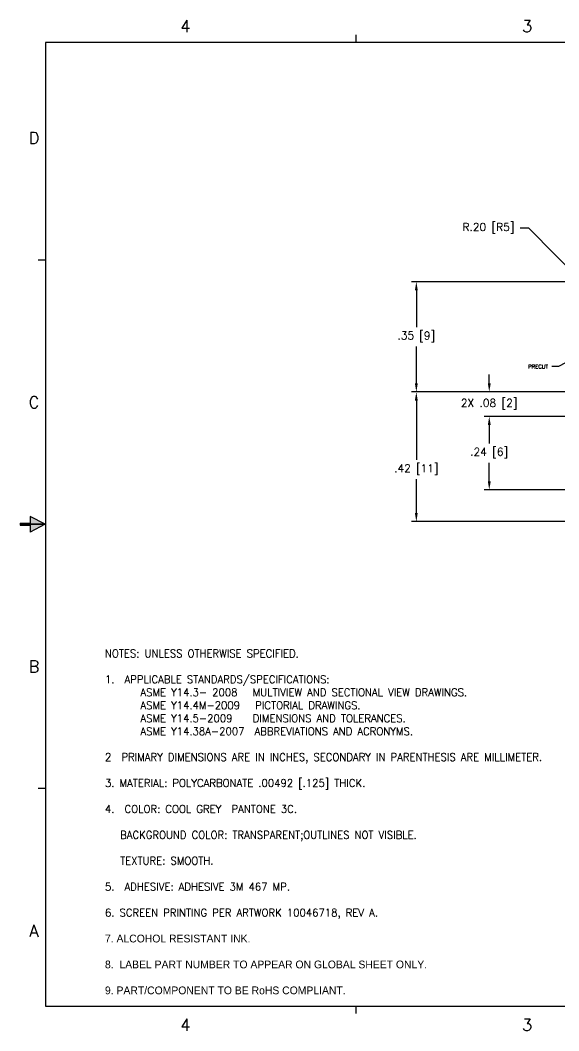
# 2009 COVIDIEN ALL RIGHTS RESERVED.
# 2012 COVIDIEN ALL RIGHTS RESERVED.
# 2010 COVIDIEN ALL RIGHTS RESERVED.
# Model space of a CAD drawing. Extents: x 0.1 to 21.9, y 0.3 to 16.7.
# Drawn here: x 0.09 to 8.76, y 0.35 to 16.61 of the extents above; entities that cross this region are included whole.
import ezdxf
from ezdxf.enums import TextEntityAlignment as Align

# ---------------------------------------------------------------- set-up
doc = ezdxf.new("R2010")
doc.units = 0
doc.header["$MEASUREMENT"] = 0
doc.header["$PDMODE"] = 2
doc.layers.get('0').update_dxf_attribs({"linetype": 'CONTINUOUS'})
doc.layers.get('Defpoints').update_dxf_attribs({"linetype": 'CONTINUOUS'})
for name, color, linetype in [('BRDR', 5, 'CONTINUOUS'), ('DIM', 7, 'CONTINUOUS'), ('OBJECT', 4, 'CONTINUOUS'), ('Solidworks', 7, 'CONTINUOUS')]:
    doc.layers.add(name, color=color, linetype=linetype)
doc.styles.add('ROMANS', font='ROMANS.SHX')
doc.styles.add('SIMPLEX', font='SIMPLEX')
doc.styles.get("Standard").update_dxf_attribs({"font": 'ROMANS.SHX'})
doc.dimstyles.get("Standard").update_dxf_attribs({"dimtxt": 0.18, "dimasz": 0.18, "dimexe": 0.18, "dimexo": 0.0625, "dimgap": 0.09, "dimtad": 0, "dimtih": 1, "dimtoh": 1, "dimdec": 4, "dimzin": 0, "dimdsep": 46, "dimtxsty": 'Standard', "dimcen": 0.09, "dimadec": 0, "dimazin": 0, "dimtfac": 1, "dimtdec": 4, "dimtofl": 0, "dimtmove": 0, "dimatfit": 3, "dimfxl": 0, "dimtolj": 1, "dimtzin": 0, "dimarcsym": 0})

# ---------------------------------------------------------------- blocks, each defined once
blk = doc.blocks.new('*D8')
at = {"color": 0, "lineweight": -2}
for p, q in [((9.545, 10.236), (7.56, 10.236)), ((7.64, 10.096), (7.64, 9.8)), ((7.64, 9.193), (7.64, 9.49)), ((9.545, 9.053), (7.56, 9.053))]:
    blk.add_line(p, q, dxfattribs=at)
at = {"color": 0}
for points in [[(7.617, 10.096), (7.664, 10.096), (7.64, 10.236)], [(7.617, 9.193), (7.664, 9.193), (7.64, 9.053)]]:
    blk.add_solid(points, dxfattribs=at)
at = {"layer": 'Defpoints', "color": 0}
for p in [(7.64, 10.236), (9.795, 10.236), (9.795, 9.053)]:
    blk.add_point(p, dxfattribs=at)
at = {"color": 0, "insert": (7.64, 9.645), "char_height": 0.125, "attachment_point": 5, "style": 'ROMANS'}
blk.add_mtext('\\A1;.24 [6]', dxfattribs=at)
blk = doc.blocks.new('*D10')
at = {"color": 0, "lineweight": -2}
for p, q in [((8.279, 13.261), (8.139, 13.261)), ((9.302, 12.22), (8.279, 13.261)), ((10.089, 11.418), (9.4, 12.12))]:
    blk.add_line(p, q, dxfattribs=at)
at = {"color": 0}
blk.add_solid([(9.318, 12.236), (9.285, 12.204), (9.4, 12.12)], dxfattribs=at)
at = {"layer": 'Defpoints', "color": 0}
for p in [(9.4, 12.12), (10.089, 11.418)]:
    blk.add_point(p, dxfattribs=at)
at = {"color": 0, "insert": (7.627, 13.261), "char_height": 0.125, "attachment_point": 5, "style": 'ROMANS'}
blk.add_mtext('\\A1;R.20 [R5]', dxfattribs=at)
blk = doc.blocks.new('*D11')
at = {"color": 0, "lineweight": -2}
for p, q in [((7.64, 10.769), (7.64, 10.909)), ((9.249, 10.629), (7.56, 10.629)), ((9.545, 10.236), (7.56, 10.236)), ((7.64, 10.096), (7.64, 9.956))]:
    blk.add_line(p, q, dxfattribs=at)
at = {"color": 0}
for points in [[(7.617, 10.769), (7.664, 10.769), (7.64, 10.629)], [(7.617, 10.096), (7.664, 10.096), (7.64, 10.236)]]:
    blk.add_solid(points, dxfattribs=at)
at = {"layer": 'Defpoints', "color": 0}
for p in [(7.64, 10.629), (9.499, 10.629), (9.795, 10.236)]:
    blk.add_point(p, dxfattribs=at)
at = {"color": 0, "insert": (7.64, 10.432), "char_height": 0.125, "attachment_point": 5, "style": 'ROMANS'}
blk.add_mtext('\\A1;2X .08 [2]', dxfattribs=at)
blk = doc.blocks.new('*D13')
at = {"color": 0, "lineweight": -2}
for p, q in [((9.249, 10.629), (6.387, 10.629)), ((6.467, 10.489), (6.467, 9.536)), ((6.467, 8.684), (6.467, 9.226)), ((11.514, 8.544), (6.387, 8.544))]:
    blk.add_line(p, q, dxfattribs=at)
at = {"color": 0}
for points in [[(6.443, 10.489), (6.49, 10.489), (6.467, 10.629)], [(6.443, 8.684), (6.49, 8.684), (6.467, 8.544)]]:
    blk.add_solid(points, dxfattribs=at)
at = {"layer": 'Defpoints', "color": 0}
for p in [(9.499, 10.629), (6.467, 8.544), (11.764, 8.544)]:
    blk.add_point(p, dxfattribs=at)
at = {"color": 0, "insert": (6.467, 9.381), "char_height": 0.125, "attachment_point": 5, "style": 'ROMANS'}
blk.add_mtext('\\A1;.42 [11]', dxfattribs=at)
blk = doc.blocks.new('*D14')
at = {"color": 0, "lineweight": -2}
for p, q in [((9.839, 12.402), (6.387, 12.402)), ((6.467, 12.262), (6.467, 11.671)), ((6.467, 10.769), (6.467, 11.36)), ((9.124, 10.629), (6.387, 10.629))]:
    blk.add_line(p, q, dxfattribs=at)
at = {"color": 0}
for points in [[(6.443, 12.262), (6.49, 12.262), (6.467, 12.402)], [(6.443, 10.769), (6.49, 10.769), (6.467, 10.629)]]:
    blk.add_solid(points, dxfattribs=at)
at = {"layer": 'Defpoints', "color": 0}
for p in [(6.467, 12.402), (10.089, 12.402), (9.374, 10.629)]:
    blk.add_point(p, dxfattribs=at)
at = {"color": 0, "insert": (6.467, 11.515), "char_height": 0.125, "attachment_point": 5, "style": 'ROMANS'}
blk.add_mtext('\\A1;.35 [9]', dxfattribs=at)
blk = doc.blocks.new('AROW')
at = {"layer": 'BRDR'}
for p, q in [((-0.01, 0.25), (-0.01, 0.15)), ((-0.01, 0.25), (0.01, 0.25)), ((0.01, 0.25), (0.01, 0.15)), ((0, 0), (-0.077, 0.15)), ((-0.077, 0.15), (-0.01, 0.15)), ((0, 0.19), (0, 0)), ((0, 0), (0, 0.19)), ((0, 0), (0.077, 0.15)), ((0.01, 0.15), (0.077, 0.15))]:
    blk.add_line(p, q, dxfattribs=at)
for points in [[(-0.01, 0.25), (0.01, 0.25), (0.01, 0.15)], [(-0.01, 0.25), (-0.01, 0.15), (0.01, 0.15)], [(-0.077, 0.15), (0, 0), (-0.01, 0.15)], [(0.077, 0.15), (0, 0), (-0.01, 0.15)]]:
    blk.add_solid(points, dxfattribs=at)
blk = doc.blocks.new('Covidien-C1_')
at = {"layer": 'OBJECT', "color": 5}
for p, q in [((5.5, 16.25), (5.5, 16.37)), ((0.5, 16.25), (0.5, 0.75)), ((21.5, 16.25), (0.5, 16.25)), ((0.5, 12.75), (0.38, 12.75)), ((0.5, 4.25), (0.38, 4.25)), ((0.5, 0.75), (21.5, 0.75)), ((5.5, 0.63), (5.5, 0.75))]:
    blk.add_line(p, q, dxfattribs=at)
at = {"layer": 'OBJECT', "color": 5, "xscale": -1.608466899655079, "yscale": 1.608466899655079, "zscale": 1.608466899655079, "rotation": 90}
blk.add_blockref('AROW', (0.495, 8.5), dxfattribs=at)
at = {"layer": 'DIM'}
for tag, height, style, p in [('REV', 0.121, 'ROMANS', (15.686, 15.558)), ('TITLE_1', 0.15, 'SIMPLEX', (16.953, 2.386)), ('XTOL', 0.14, 'SIMPLEX', (13.216, 2.237)), ('DTOL_X', 0.14, 'SIMPLEX', (13.847, 2.237)), ('DTOL_XX', 0.14, 'SIMPLEX', (14.47, 2.237)), ('DTOL_XXX', 0.14, 'SIMPLEX', (15.109, 2.239)), ('TITLE_2', 0.15, 'SIMPLEX', (16.983, 2.145)), ('TITLE_3', 0.15, 'SIMPLEX', (16.98, 1.854)), ('DTOL_XXXX', 0.14, 'SIMPLEX', (13.209, 1.599)), ('HTOL', 0.14, 'SIMPLEX', (13.85, 1.597)), ('FTOL', 0.14, 'SIMPLEX', (14.469, 1.597)), ('ATOL', 0.14, 'SIMPLEX', (15.087, 1.597)), ('TITLE_4', 0.15, 'SIMPLEX', (16.982, 1.607)), ('D_SCALE', 0.14, 'SIMPLEX', (14.355, 1.349)), ('DWG-NO', 0.18, 'ROMANS', (19.752, 0.964))]:
    blk.add_attdef(tag, text='', height=height, dxfattribs=dict(at, style=style)).set_placement(p, align=Align.CENTER)
for tag, p, height, style in [('ECO#', (18.675, 15.559), 0.118, 'ROMANS'), ('INITIALS', (20.444, 15.558), 0.13, 'ROMANS'), ('DRAWN_BY', (16.151, 1.331), 0.09, 'SIMPLEX'), ('D_DATE', (17.739, 1.331), 0.09, 'SIMPLEX'), ('CHECKED', (16.138, 1.083), 0.09, 'ROMANS'), ('C_DATE', (17.724, 1.083), 0.09, 'ROMANS'), ('APPROVED', (16.138, 0.833), 0.09, 'ROMANS'), ('A_DATE', (17.724, 0.833), 0.09, 'ROMANS'), ('SHT_NO', (20.621, 0.785), 0.1, 'SIMPLEX')]:
    blk.add_attdef(tag, p, '', height=height, dxfattribs=dict(at, style=style))
at = {"layer": 'DIM', "style": 'ROMANS', "width": 1.322316}
blk.add_attdef('DATE', text='', height=0.116, dxfattribs=at).set_placement((19.627, 15.557), (20.152, 15.557), align=Align.FIT)
at = {"layer": 'DIM', "style": 'ROMANS'}
blk.add_attdef('ACAD_REF', text='', height=0.1, dxfattribs=at).set_placement((21.06, 1.378), align=Align.RIGHT)
at = {"layer": 'DIM', "color": 7, "style": 'ROMANS'}
blk.add_attdef('REV', text='', height=0.14, dxfattribs=at).set_placement((21.216, 0.987), align=Align.CENTER)
at = {"layer": 'OBJECT', "color": 5, "style": 'SIMPLEX'}
for s, p in [('4', (2.75, 16.417)), ('3', (8.25, 16.417)), ('D', (0.315, 14.618)), ('C', (0.315, 10.368)), ('B', (0.315, 6.118)), ('A', (0.315, 1.868)), ('4', (2.75, 0.355)), ('3', (8.25, 0.355))]:
    blk.add_text(s, height=0.19, dxfattribs=at).set_placement(p, align=Align.CENTER)
at = {"layer": 'Solidworks', "style": 'ROMANS'}
blk.add_attdef('SOLIDWORKS:', (15.35, 0.407), '', height=0.1, dxfattribs=at)

msp = doc.modelspace()

# ---------------------------------------------------------------- block references
msp.add_blockref('Covidien-C1_', (0, 0))

# ---------------------------------------------------------------- texts
at = {"insert": (8.587, 11.036), "char_height": 0.0625, "attachment_point": 6, "style": 'ROMANS'}
msp.add_mtext('\\A1;PRECUT', dxfattribs=at)
at = {"color": 7, "linetype": 'Continuous', "insert": (1.457, 6.485), "char_height": 0.12, "attachment_point": 1, "style": 'ROMANS'}
msp.add_mtext('{\\Fromans|c0;\\H1.0417x;\\W0.95;\\C256;NOTES: UNLESS OTHERWISE SPECIFIED.\\P\\P1.  APPLICABLE STANDARDS/SPECIFICATIONS:\\P       ASME Y14.3- 2008   MULTIVIEW AND SECTIONAL VIEW DRAWINGS.\\P       ASME Y14.4M-2009   PICTORIAL DRAWINGS.\\P       ASME Y14.5-2009    DIMENSIONS AND TOLERANCES.\\P       ASME Y14.38A-2007  ABBREVIATIONS AND ACRONYMS.\\P\\P2  PRIMARY DIMENSIONS ARE IN INCHES, SECONDARY IN PARENTHESIS ARE MILLIMETER.\\P\\P3. MATERIAL: POLYCARBONATE .00492 [.125] THICK.\\P\\P4.  COLOR: COOL GREY  PANTONE 3C.\\P\\P   BACKGROUND COLOR: TRANSPARENT;OUTLINES NOT VISIBLE.  \\P   \\P   TEXTURE: SMOOTH.\\P\\P5.  ADHESIVE: ADHESIVE 3M 467 MP.\\P\\P6. SCREEN PRINTING PER ARTWORK 10046718, REV A.\\P\\Fq:\\fonts\\romans|c0;\\W1;\\P7. ALCOHOL RESISTANT INK.\\P\\P8.  LABEL PART NUMBER TO APPEAR ON GLOBAL SHEET ONLY.\\P\\P9. PART/COMPONENT TO BE RoHS COMPLIANT.\\P\\P\\P\\H0.96x;      }', dxfattribs=at)

# ---------------------------------------------------------------- dimensions: what is measured, and where the dimension line sits
dim = msp.add_radius_dim(center=(10.089, 11.418), mpoint=(9.4, 12.12), dimstyle='Standard', override={"dimtxt": 0.125, "dimasz": 0.14, "dimexe": 0.08, "dimexo": 0.25, "dimgap": 0.06, "dimdec": 2, "dimlfac": 0.2, "dimzin": 4, "dimtxsty": 'ROMANS', "dimcen": 0.0875, "dimdle": 0.35, "dimtdec": 2, "dimtofl": 1, "dimatfit": 0, "dimtzin": 4})
dim.commit()
dim.dimension.update_dxf_attribs({"geometry": '*D10', "text_midpoint": (7.627, 13.261), "dimtype": 164})
for base, p1, p2, picture, middle in [((6.467, 12.402), (9.374, 10.629), (10.089, 12.402), '*D14', (6.467, 11.515)), ((7.64, 10.236), (9.795, 9.053), (9.795, 10.236), '*D8', (7.64, 9.645))]:
    dim = msp.add_linear_dim(base=base, p1=p1, p2=p2, angle=90, dimstyle='Standard', override={"dimtxt": 0.125, "dimasz": 0.14, "dimexe": 0.08, "dimexo": 0.25, "dimgap": 0.06, "dimdec": 2, "dimlfac": 0.2, "dimzin": 4, "dimtxsty": 'ROMANS', "dimcen": 0.0875, "dimdle": 0.35, "dimtdec": 2, "dimatfit": 0, "dimtzin": 4})
    dim.commit()
    dim.dimension.update_dxf_attribs({"geometry": picture, "text_midpoint": middle})
for base, p1, p2, override, picture, middle in [((7.64, 10.629), (9.795, 10.236), (9.499, 10.629), {"dimtxt": 0.125, "dimasz": 0.14, "dimexe": 0.08, "dimexo": 0.25, "dimgap": 0.06, "dimdec": 2, "dimlfac": 0.2, "dimzin": 4, "dimpost": '2X <>', "dimtxsty": 'ROMANS', "dimcen": 0.0875, "dimdle": 0.35, "dimtdec": 2, "dimatfit": 0, "dimtzin": 4}, '*D11', (7.64, 10.432)), ((6.467, 8.544), (9.499, 10.629), (11.764, 8.544), {"dimtxt": 0.125, "dimasz": 0.14, "dimexe": 0.08, "dimexo": 0.25, "dimgap": 0.06, "dimdec": 2, "dimlfac": 0.2, "dimzin": 4, "dimtxsty": 'ROMANS', "dimcen": 0.0875, "dimdle": 0.35, "dimtdec": 2, "dimatfit": 0, "dimtzin": 4}, '*D13', (6.467, 9.381))]:
    dim = msp.add_linear_dim(base=base, p1=p1, p2=p2, angle=90, dimstyle='Standard', override=override)
    dim.commit()
    dim.dimension.update_dxf_attribs({"geometry": picture, "text_midpoint": middle, "dimtype": 160})

# ---------------------------------------------------------------- leaders
at = {"annotation_type": 0, "has_hookline": 1, "hookline_direction": 1, "text_width": 0.342}
msp.add_leader([(9.105, 11.22), (8.755, 11.036), (8.647, 11.036)], dimstyle='Standard', override={"dimtxt": 0.125, "dimasz": 0.14, "dimexe": 0.08, "dimexo": 0.25, "dimgap": 0.06, "dimdec": 2, "dimlfac": 0.2, "dimzin": 4, "dimtxsty": 'ROMANS', "dimcen": 0.0875, "dimdle": 0.35, "dimtdec": 2, "dimatfit": 0, "dimtzin": 4}, dxfattribs=at)

doc.saveas('drawing.dxf')
